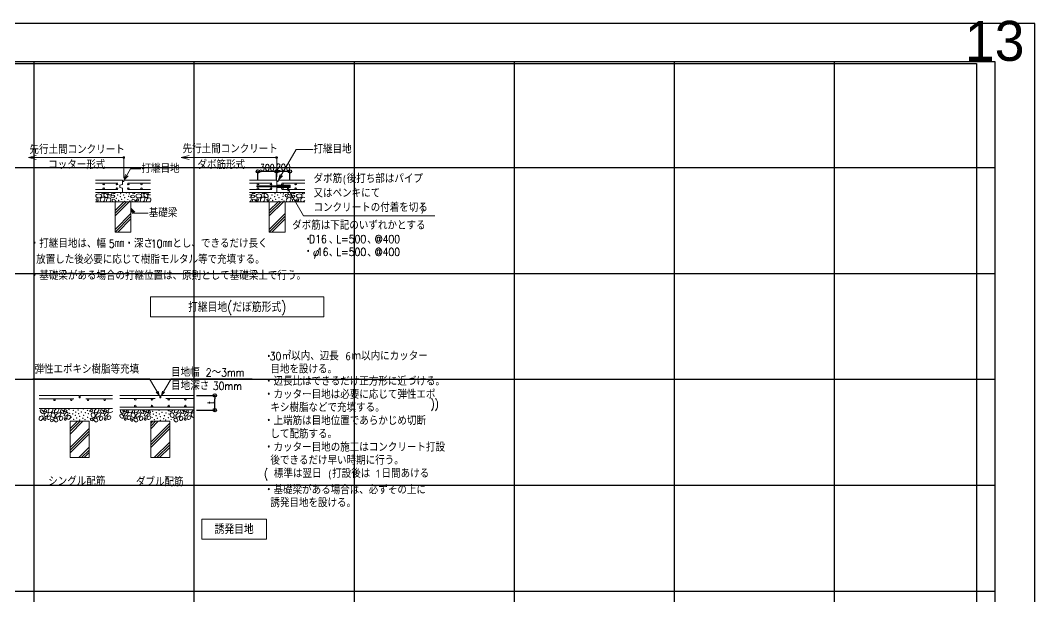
# Model space of a CAD drawing. Extents: x -180000 to 810000, y -1678500 to 210463.
# Drawn here: x 383259 to 510000, y -411684 to -339605 of the extents above; entities that cross this region are included whole.
import ezdxf

# ---------------------------------------------------------------- set-up
doc = ezdxf.new("R2010")
doc.units = 0
doc.header["$MEASUREMENT"] = 0
doc.layers.get('0').update_dxf_attribs({"color": 3, "linetype": 'CONTINUOUS'})
doc.layers.get('Defpoints').update_dxf_attribs({"color": 251, "linetype": 'CONTINUOUS'})
for name, color, linetype, lineweight in [('1Dot 黒 実線', 7, 'CONTINUOUS', 5), ('文字注記', 7, 'CONTINUOUS', 5), ('線分', 3, 'CONTINUOUS', 5), ('詳細項目', 7, 'CONTINUOUS', 5)]:
    doc.layers.add(name, color=color, linetype=linetype, lineweight=lineweight)
doc.layers.add('99_レイアウト枠', color=251, linetype='CONTINUOUS', plot=False)
doc.styles.add('DRACAD', font='txt', dxfattribs={"width": 0.85, "bigfont": 'extfont2'})
doc.styles.get("Standard").update_dxf_attribs({"font": 'Osaka.ttc'})
doc.dimstyles.new('ISO-25', dxfattribs={"dimtxt": 2.5, "dimasz": 2.5, "dimexe": 1.25, "dimexo": 0.625, "dimtad": 1, "dimdec": 4, "dimdsep": 46, "dimtxsty": 'Standard', "dimcen": 2.5, "dimadec": 0, "dimazin": 0, "dimtfac": 1, "dimtdec": 4, "dimtmove": 0, "dimatfit": 3, "dimfxl": 1, "dimtolj": 1, "dimtzin": 0, "dimarcsym": 0})

# ---------------------------------------------------------------- blocks, each defined once
blk = doc.blocks.new('_ORIGIN')
at = {"color": 0, "linetype": 'ByBlock', "lineweight": -2}
blk.add_line((0, 0), (-1, 0), dxfattribs=at)
blk.add_circle((0, 0), 0.5, dxfattribs=at)
blk = doc.blocks.new('*D8015')
at = {"color": 0, "lineweight": -2}
for p, q in [((324397, -345290), (324397, -345160)), ((324627, -345161), (324447, -345161)), ((324677, -345290), (324677, -345160))]:
    blk.add_line(p, q, dxfattribs=at)
at = {"layer": 'Defpoints', "color": 0}
for p in [(324397, -345161), (324397, -345291), (324677, -345291)]:
    blk.add_point(p, dxfattribs=at)
at = {"color": 0, "linetype": 'ByBlock', "lineweight": -2, "xscale": 50, "yscale": 50, "zscale": 50, "rotation": 180}
blk.add_blockref('_ORIGIN', (324397, -345161), dxfattribs=at)
at = {"color": 0, "linetype": 'ByBlock', "lineweight": -2, "xscale": 50, "yscale": 50, "zscale": 50}
blk.add_blockref('_ORIGIN', (324677, -345161), dxfattribs=at)
at = {"color": 0, "insert": (324537, -345101), "char_height": 100, "attachment_point": 5, "style": 'DRACAD'}
blk.add_mtext('\\A1;300', dxfattribs=at)
blk = doc.blocks.new('*D8016')
at = {"color": 0, "lineweight": -2}
for p, q in [((324677, -345290), (324677, -345160)), ((324827, -345161), (324727, -345161)), ((324877, -345290), (324877, -345160))]:
    blk.add_line(p, q, dxfattribs=at)
at = {"layer": 'Defpoints', "color": 0}
for p in [(324677, -345161), (324677, -345291), (324877, -345291)]:
    blk.add_point(p, dxfattribs=at)
at = {"color": 0, "linetype": 'ByBlock', "lineweight": -2, "xscale": 50, "yscale": 50, "zscale": 50, "rotation": 180}
blk.add_blockref('_ORIGIN', (324677, -345161), dxfattribs=at)
at = {"color": 0, "linetype": 'ByBlock', "lineweight": -2, "xscale": 50, "yscale": 50, "zscale": 50}
blk.add_blockref('_ORIGIN', (324877, -345161), dxfattribs=at)
at = {"color": 0, "insert": (324777, -345095), "char_height": 100, "attachment_point": 5, "style": 'DRACAD'}
blk.add_mtext('\\A1;200', dxfattribs=at)
blk = doc.blocks.new('*D8017')
at = {"color": 0, "lineweight": -2}
for p, q in [((323476, -348521), (323750, -348521)), ((323749, -348690), (323749, -348571)), ((323476, -348740), (323750, -348740))]:
    blk.add_line(p, q, dxfattribs=at)
at = {"layer": 'Defpoints', "color": 0}
for p in [(323426, -348521), (323749, -348521), (323426, -348740)]:
    blk.add_point(p, dxfattribs=at)
at = {"color": 0, "linetype": 'ByBlock', "lineweight": -2, "xscale": 50, "yscale": 50, "zscale": 50}
for p, rotation in [((323749, -348521), 90), ((323749, -348740), 270)]:
    blk.add_blockref('_ORIGIN', p, dxfattribs=dict(at, rotation=rotation))
at = {"color": 0, "insert": (323689, -348630), "char_height": 100, "attachment_point": 5, "rotation": 90, "style": 'DRACAD'}
blk.add_mtext('\\A1;t', dxfattribs=at)
blk = doc.blocks.new('土間スラブ仕様')
at = {"layer": '詳細項目'}
for points in [[(322385.30235, -344971.98221), (322390.47873, -344971.30072), (322395.30235, -344969.30272), (322399.44449, -344966.12434), (322402.62286, -344961.98221), (322404.62087, -344957.15859), (322405.30235, -344951.98221), (322404.62087, -344946.80583), (322402.62286, -344941.98221), (322399.44449, -344937.84007), (322395.30235, -344934.6617), (322390.47873, -344932.66369), (322385.30235, -344931.98221), (322380.12597, -344932.66369), (322375.30235, -344934.6617), (322371.16021, -344937.84007), (322367.98184, -344941.98221), (322365.98383, -344946.80583), (322365.30235, -344951.98221), (322365.98383, -344957.15859), (322367.98184, -344961.98221), (322371.16021, -344966.12434), (322375.30235, -344969.30272), (322380.12597, -344971.30072)], [(324676.35442, -344972.04398), (324681.5308, -344971.3625), (324686.35442, -344969.36449), (324690.49656, -344966.18612), (324693.67493, -344962.04398), (324695.67294, -344957.22036), (324696.35442, -344952.04398), (324695.67294, -344946.8676), (324693.67493, -344942.04398), (324690.49656, -344937.90185), (324686.35442, -344934.72347), (324681.5308, -344932.72546), (324676.35442, -344932.04398), (324671.17804, -344932.72546), (324666.35442, -344934.72347), (324662.21229, -344937.90185), (324659.03392, -344942.04398), (324657.03591, -344946.8676), (324656.35442, -344952.04398), (324657.03591, -344957.22036), (324659.03392, -344962.04398), (324662.21229, -344966.18612), (324666.35442, -344969.36449), (324671.17804, -344971.3625)]]:
    blk.add_hatch(color=256, dxfattribs=at).paths.add_polyline_path(points, flags=0)
at = {"layer": '1Dot 黒 実線'}
for p, q in [((320954.86674, -344952.02845), (321070.77784, -344920.97016)), ((323247.74829, -344952.02845), (323363.65939, -344920.97016)), ((322385.60753, -344952.02845), (320954.86674, -344952.02845)), ((320954.86674, -344952.02845), (321070.77784, -344983.08673)), ((322385.60753, -345262.02845), (322385.60753, -344952.02845)), ((324677.48908, -344952.02845), (323247.74829, -344952.02845)), ((323247.74829, -344952.02845), (323363.65939, -344983.08673)), ((324677.48908, -345239.22845), (324677.48908, -344952.02845)), ((321960.30354, -345476.90869), (322785.56752, -345476.90869)), ((324271.98509, -345476.90869), (325097.24907, -345476.90869)), ((324875.38309, -345441.69084), (324833.38095, -345399.68869)), ((324833.38095, -345399.68869), (325080.988, -345828.55668)), ((324848.7548, -345457.06469), (324833.38095, -345399.68869)), ((322785.56752, -345615.50869), (321960.30354, -345615.50869)), ((322386.28956, -345615.50869), (322254.13553, -345747.66272)), ((322426.51254, -345615.50869), (322254.13553, -345787.8857)), ((322466.73552, -345615.50869), (322254.13553, -345828.10868)), ((325097.24907, -345615.50869), (324271.98509, -345615.50869)), ((324698.8191, -345614.66071), (324565.81708, -345747.66272)), ((324738.61809, -345615.0847), (324565.81708, -345787.8857)), ((324778.41708, -345615.50869), (324565.81708, -345828.10868)), ((322491.73552, -345793.42523), (322254.13553, -346031.02522)), ((322491.73552, -345833.02321), (322254.13553, -346070.6232)), ((324803.41708, -345793.42523), (324565.81708, -346031.02522)), ((324803.41708, -345833.02321), (324565.81708, -346070.6232)), ((325080.988, -345828.55668), (327047.54037, -345828.55668)), ((322491.73552, -345872.62119), (322293.44804, -346070.90868)), ((324803.41708, -345872.62119), (324605.12959, -346070.90868)), ((322772.1164, -348270.5153), (321022.1164, -348270.5153)), ((322913.60095, -348515.57373), (322772.1164, -348270.5153)), ((322951.78859, -348515.57373), (323093.27314, -348270.5153)), ((323093.27314, -348270.5153), (324308.27314, -348270.5153)), ((322871.59881, -348473.57158), (322913.60095, -348515.57373)), ((322898.2271, -348458.19773), (322913.60095, -348515.57373)), ((322967.16245, -348458.19773), (322951.78859, -348515.57373)), ((322993.79074, -348473.57158), (322951.78859, -348515.57373)), ((322215.79058, -348719.57929), (321116.58465, -348719.57929)), ((322326.50883, -348739.59889), (323425.71476, -348739.59889)), ((321691.13342, -348908.55889), (321579.99663, -349019.69568)), ((321731.3564, -348908.55889), (321579.99663, -349059.91866)), ((321771.57938, -348908.55889), (321579.99663, -349100.14164)), ((321579.99663, -348908.55889), (321865.11663, -348908.55889)), ((321865.11663, -349017.31319), (321579.99663, -349302.43318)), ((322822.31234, -348908.55889), (322789.92081, -348940.95042)), ((322862.53532, -348908.55889), (322789.92081, -348981.1734)), ((322902.7583, -348908.55889), (322789.92081, -349021.39638)), ((322789.92081, -348908.55889), (323075.0408, -348908.55889)), ((323075.0408, -348939.19293), (322789.92081, -349224.31292)), ((323075.0408, -348979.41591), (322789.92081, -349264.5359)), ((323075.0408, -349019.63889), (322789.92081, -349304.75888)), ((321865.11663, -349057.53617), (321579.99663, -349342.65616)), ((321865.11663, -349097.75915), (321579.99663, -349382.87914)), ((321865.11663, -349300.05069), (321710.12844, -349455.03888)), ((321865.11663, -349340.27367), (321750.35142, -349455.03888)), ((323075.0408, -349221.93043), (322841.93236, -349455.03888)), ((323075.0408, -349262.15341), (322882.44081, -349454.7534)), ((323075.0408, -349301.75139), (322921.75331, -349455.03888)), ((321865.11663, -349379.87165), (321789.9494, -349455.03888))]:
    blk.add_line(p, q, dxfattribs=at)
for centre in [(322293.73553, -345514.03549), (322334.34714, -345537.65806), (322339.05092, -345492.90457), (322382.39233, -345513.54473), (322423.8442, -345485.58508), (322459.29326, -345535.59572), (322467.50751, -345496.47157), (324605.41708, -345514.03549), (324646.02869, -345537.65806), (324650.73247, -345492.90457), (324694.07388, -345513.54473), (324735.52576, -345485.58508), (324770.97481, -345535.59572), (324779.18906, -345496.47157), (322274.96668, -345564.09594), (322306.78649, -345595.91575), (322351.66929, -345578.68685), (322398.8135, -345552.01394), (322398.8135, -345607.01394), (322445.45614, -345581.1595), (322476.22779, -345603.51642), (324586.64823, -345564.09594), (324618.46804, -345595.91575), (324663.35085, -345578.68685), (324710.49505, -345552.01394), (324710.49505, -345607.01394), (324757.13769, -345581.1595), (324787.90935, -345603.51642), (321561.85288, -348732.37282), (321701.26753, -348740.29237), (321780.00766, -348725.35904), (321572.3529, -348790.32202), (321600.82779, -348847.14614), (321619.59663, -348797.08569), (321628.36347, -348745.18562), (321632.64759, -348878.96595), (321660.20824, -348820.70826), (321664.91202, -348772.20478), (321677.5304, -348861.73705), (321708.25343, -348796.59493), (321724.6746, -348835.06415), (321724.6746, -348890.06415), (321749.70531, -348768.63529), (321771.31724, -348864.20971), (321785.15436, -348818.64592), (321802.0889, -348886.56662), (321808.36862, -348779.52177), (321841.18224, -348745.1783), (321843.59792, -348850.48337), (321853.27834, -348793.69309), (322779.77707, -348806.57202), (322810.75196, -348852.14614), (322816.71676, -348759.29137), (322829.52081, -348802.08569), (322842.57177, -348883.96595), (322870.13242, -348825.70826), (322874.8362, -348780.95478), (322887.45457, -348866.73705), (322911.1917, -348745.29237), (322918.17761, -348801.59493), (322934.59878, -348840.06415), (322934.59878, -348895.06415), (322959.62948, -348773.63529), (322981.24142, -348869.20971), (322995.07854, -348823.64592), (323012.01307, -348891.56662), (323018.29279, -348784.52177), (323051.10642, -348750.1783), (323053.5221, -348855.48337), (323063.20251, -348798.69309), (323095.45563, -348882.71533)]:
    blk.add_circle(centre, 3, dxfattribs=at)
for centre, major_axis, ratio in [((322009.96327, -345527.43457), (45, 0), 0.6666666667), ((322117.70373, -345523.59136), (-24.74874, 24.74874), 0.7142857143), ((322219.31758, -345534.70537), (30, 0), 0.6666666667), ((322518.14032, -345538.10089), (30, 0), 0.6666666667), ((322609.96327, -345527.43457), (45, 0), 0.6666666667), ((322717.70373, -345523.59136), (-24.74874, 24.74874), 0.7142857143), ((324319.31758, -345534.70537), (30, 0), 0.6666666667), ((324409.96327, -345527.43457), (45, 0), 0.6666666667), ((324517.70373, -345523.59136), (-24.74874, 24.74874), 0.7142857143), ((324826.03844, -345523.89611), (-17.67767, 17.67767), 0.6), ((324919.50004, -345534.70537), (30, 0), 0.6666666667), ((325014.96327, -345527.43457), (45, 0), 0.6666666667), ((321986.97334, -345588.1528), (-14.69671, 10.29074), 0.836056822), ((322588.84834, -345587.5278), (-14.69671, 10.29074), 0.836056822), ((324386.97334, -345588.1528), (-14.69671, 10.29074), 0.836056822), ((324548.24608, -345588.1528), (14.69671, 10.29074), 0.836056822), ((324991.97334, -345588.1528), (-14.69671, 10.29074), 0.836056822), ((321159.39553, -348764.12999), (-24.74874, 24.74874), 0.5714285714), ((321210.66978, -348749.94309), (-16.38304, 11.47153), 0.75), ((321460.02898, -348764.90208), (-21.2132, 21.2132), 0.6666666667), ((321510.42173, -348748.67976), (-21.65064, 12.5), 0.6), ((321897.20998, -348751.66201), (21.65064, 12.5), 0.6), ((322060.02898, -348764.90208), (-21.2132, 21.2132), 0.6666666667), ((322110.42173, -348748.67976), (-21.65064, 12.5), 0.6), ((322358.77898, -348764.90208), (-21.2132, 21.2132), 0.6666666667), ((322660.02898, -348764.90208), (-21.2132, 21.2132), 0.6666666667), ((323260.02898, -348764.90208), (-21.2132, 21.2132), 0.6666666667), ((321145.407, -348862.99904), (20.73722, 31.93252), 0.6965099179), ((321201.25359, -348875.91386), (-9.48671, 20.34433), 0.668226457), ((321221.70073, -348806.12975), (24.74874, 24.74874), 0.7142857143), ((321262.41668, -348854.88592), (21.2132, 21.2132), 0.8333333333), ((321306.25146, -348900.44649), (-14.14214, 14.14214), 0.8908262179), ((321325.90618, -348816.23695), (-16.47736, 33.78359), 0.7981335813), ((321366.83393, -348889.67655), (-23.68127, 23.68127), 0.7464831389), ((321401.9143, -348814.81541), (34.472, 28.92544), 0.5555555556), ((321445.18105, -348865.52926), (12.15142, 30.07582), 0.7707054259), ((321504.89394, -348875.4835), (-11.01882, 19.08515), 0.5790438966), ((321521.10126, -348804.65153), (24.74874, 24.74874), 0.5714285714), ((321559.81873, -348851.7728), (23.11043, 23.11043), 0.7649217367), ((321904.94744, -348882.11633), (-21.65064, 12.5), 0.6), ((321925.90618, -348816.23695), (-16.47736, 33.78359), 0.7981335813), ((321966.83393, -348889.67655), (-23.68127, 23.68127), 0.7464831389), ((322001.9143, -348814.81541), (34.472, 28.92544), 0.5555555556), ((322045.18105, -348865.52926), (12.15142, 30.07582), 0.7707054259), ((322104.89394, -348875.4835), (-11.01882, 19.08515), 0.5790438966), ((322121.10126, -348804.65153), (24.74874, 24.74874), 0.5714285714), ((322162.41668, -348854.88592), (21.2132, 21.2132), 0.8333333333), ((322353.95267, -348833.0005), (-23.68127, 23.68127), 0.7464831389), ((322419.85126, -348804.65153), (24.74874, 24.74874), 0.5714285714), ((322406.14394, -348875.4835), (-11.01882, 19.08515), 0.5790438966), ((322461.16668, -348853.63592), (21.2132, 21.2132), 0.8333333333), ((322503.8898, -348889.41674), (-11.01882, 19.08515), 0.5790438966), ((322525.90618, -348816.23695), (-16.47736, 33.78359), 0.7981335813), ((322566.83393, -348889.67655), (-23.68127, 23.68127), 0.7464831389), ((322601.9143, -348814.81541), (34.472, 28.92544), 0.5555555556), ((322645.18105, -348865.52926), (12.15142, 30.07582), 0.7707054259), ((322704.89394, -348875.4835), (-11.01882, 19.08515), 0.5790438966), ((322721.10126, -348804.65153), (24.74874, 24.74874), 0.5714285714), ((322762.41668, -348854.88592), (21.2132, 21.2132), 0.8333333333), ((322768.80052, -348767.31156), (-11.01882, 19.08515), 0.5790438966), ((323110.77429, -348816.19442), (-16.47736, 33.78359), 0.7981335813), ((323166.83393, -348889.67655), (-23.68127, 23.68127), 0.7464831389), ((323201.9143, -348814.81541), (34.472, 28.92544), 0.5555555556), ((323245.18105, -348865.52926), (12.15142, 30.07582), 0.7707054259), ((323304.89394, -348875.4835), (-11.01882, 19.08515), 0.5790438966), ((323321.10126, -348804.65153), (24.74874, 24.74874), 0.5714285714), ((323362.41668, -348854.88592), (21.2132, 21.2132), 0.8333333333)]:
    blk.add_ellipse(centre, major_axis=major_axis, ratio=ratio, dxfattribs=at)
for centre, major_axis, ratio, start_param, end_param in [((322066.8968, -345580.74915), (25.17282, 31.08584), 0.75, 3.9860800468, 9.6718858551), ((322084.70425, -345471.9253), (26.11549, 20.40365), 0.5, 2.3472875166, 5.0744827649), ((322177.55502, -345491.03382), (30, 0), 0.6666666667, 2.3573966698, 7.067381291), ((322244.0442, -345474.9305), (17.77472, 20.44748), 0.4935242631, 2.0650881404, 5.0286285759), ((322542.2191, -345474.9305), (17.77472, 20.44748), 0.4935242631, 2.0650881404, 5.0286285759), ((322666.8968, -345580.74915), (25.17282, 31.08584), 0.75, 3.9860800468, 9.6718858551), ((322679.70425, -345471.9253), (26.11549, 20.40365), 0.5, 2.3472875166, 5.0744827649), ((322775.05502, -345491.03382), (30, 0), 0.6666666667, 2.3573966698, 5.0704049994), ((324282.55502, -345491.03382), (30, 0), 0.6666666667, 4.352328422, 7.067381291), ((324344.0442, -345474.9305), (17.77472, 20.44748), 0.4935242631, 2.0650881404, 5.0286285759), ((324466.8968, -345580.74915), (25.17282, 31.08584), 0.75, 3.9860800468, 9.6718858551), ((324484.70425, -345471.9253), (26.11549, 20.40365), 0.5, 2.3472875166, 5.0744827649), ((324876.30502, -345491.03382), (30, 0), 0.6666666667, 2.3573966698, 7.067381291), ((324944.22666, -345474.9305), (17.77472, 20.44748), 0.4935242631, 2.0650881404, 5.0286285759), ((325071.8968, -345580.74915), (25.17282, 31.08584), 0.75, 6.2754558363, 9.6718858551), ((325089.70425, -345471.9253), (26.11549, 20.40365), 0.5, 2.3472875166, 4.6124319411), ((322159.04357, -345589.89608), (24.24046, 28.88865), 0.7955142616, 4.4717591771, 9.271791801), ((322240.55917, -345606.90516), (-24.77386, 28.49907), 0.5296381162, 4.0031356595, 7.7002850943), ((322535.55917, -345606.90516), (-24.77386, 28.49907), 0.5296381162, 4.0031356595, 7.7002850943), ((322759.04357, -345589.89608), (24.24046, 28.88865), 0.7955142616, 4.4717591771, 9.271791801), ((324264.04357, -345583.64608), (24.24046, 28.88865), 0.7955142616, 4.1396161639, 6.8551916706), ((324340.55917, -345606.90516), (-24.77386, 28.49907), 0.5296381162, 4.0031356595, 7.7002850943), ((324857.24423, -345586.08168), (27.47894, 32.74813), 0.7017601496, 4.3589351438, 9.271791801), ((324940.74162, -345606.90516), (-24.77386, 28.49907), 0.5296381162, 4.0031356595, 7.7002850943), ((325071.8968, -345580.74915), (25.17282, 31.08584), 0.75, 3.9860800468, 4.7967377552), ((321285.60609, -348746.13545), (28.28427, 28.28427), 0.75, 1.3645378079, 6.2056497168), ((321377.78017, -348748.45943), (28.88014, 28.88014), 0.6121046848, 1.0985449873, 6.2831853072), ((321977.78017, -348748.45943), (28.88014, 28.88014), 0.6121046848, 1.0985449873, 6.2831853072), ((322185.60609, -348746.13545), (28.28427, 28.28427), 0.75, 1.3645378079, 5.0920264192), ((322409.17173, -348748.67976), (-21.65064, 12.5), 0.6, 0.2382675987, 4.4356503543), ((322488.76978, -348739.59889), (28.12262, 35.99531), 0.7662212888, 2.1102135189, 5.2518061725), ((322577.78017, -348748.45943), (28.88014, 28.88014), 0.6121046848, 1.8553123267, 5.5264179678), ((322710.42173, -348748.67976), (-21.65064, 12.5), 0.6, 0.2382675987, 4.4356503543), ((323102.35826, -348733.57762), (24.74874, 24.74874), 0.5714285714, 2.3027860255, 5.0186915102), ((323177.78017, -348748.45943), (28.88014, 28.88014), 0.6121046848, 1.8553123267, 5.5264179678), ((323310.42173, -348748.67976), (-21.65064, 12.5), 0.6, 0.2382675987, 4.4356503543), ((323385.60609, -348746.13545), (28.28427, 28.28427), 0.75, 2.0283459145, 5.5418416103), ((323425.90618, -348816.23695), (-16.47736, 33.78359), 0.7981335813, 5.7407079857, 8.8701851422)]:
    blk.add_ellipse(centre, major_axis=major_axis, ratio=ratio, start_param=start_param, end_param=end_param, dxfattribs=at)
at = {"layer": 'Defpoints'}
blk.add_lwpolyline([(311666.66623, -343539.13828), (335169.6968, -343539.13828), (335169.6968, -359661.26015), (311666.66623, -359661.26015)], close=True, dxfattribs=at)
at = {"layer": '文字注記'}
for p, q in [((324707.03823, -345284.88806), (324970.39253, -344828.74503)), ((324970.39253, -344828.74503), (325222.04949, -344828.74503)), ((322390.61401, -345284.94354), (322485.56308, -345120.48692)), ((322390.61401, -345284.94354), (322412.04995, -345204.94354)), ((322390.61401, -345284.94354), (322449.17808, -345226.37947)), ((322485.56308, -345120.48692), (322642.89792, -345120.48692)), ((324707.03823, -345284.88806), (324728.47416, -345204.88806)), ((324707.03823, -345284.88806), (324765.60229, -345226.32399)), ((322492.92561, -345710.56806), (322551.48968, -345769.13213)), ((322492.92561, -345710.56806), (322514.36155, -345790.56806)), ((322492.92561, -345710.56806), (322536.26071, -345785.62666)), ((322536.26071, -345785.62666), (322751.65539, -345785.62666))]:
    blk.add_line(p, q, dxfattribs=at)
at = {"layer": '線分', "color": 7}
for p, q in [((322365.80753, -345290.7887), (321960.30354, -345290.7887)), ((321960.30354, -345334.34869), (322293.73553, -345334.34869)), ((322326.20753, -345364.04869), (322365.80753, -345354.14869)), ((322326.20753, -345403.64869), (322326.20753, -345364.04869)), ((322365.80753, -345310.5887), (322365.80753, -345290.7887)), ((322365.80753, -345354.14869), (322365.80753, -345310.5887)), ((322365.80753, -345310.5887), (322385.60753, -345310.5887)), ((322385.60753, -345310.5887), (322385.60753, -345290.7887)), ((322385.60753, -345290.7887), (322785.56752, -345290.7887)), ((322445.00753, -345334.34869), (322785.56752, -345334.34869)), ((324677.48908, -345290.7887), (324271.98509, -345290.7887)), ((324271.98509, -345334.34869), (324605.41708, -345334.34869)), ((324872.67987, -345373.94869), (324377.48908, -345373.94869)), ((324377.48908, -345373.94869), (324377.48908, -345393.74869)), ((324377.48908, -345393.74869), (324872.67987, -345393.74869)), ((324677.48908, -345310.5887), (324677.48908, -345290.7887)), ((324697.28908, -345310.5887), (324677.48908, -345310.5887)), ((324677.48908, -345310.5887), (324677.48908, -345373.94869)), ((324677.48908, -345368.00869), (324877.48908, -345368.00869)), ((324677.48908, -345476.90869), (324677.48908, -345393.74869)), ((325097.24907, -345290.7887), (324697.28908, -345290.7887)), ((324697.28908, -345290.7887), (324697.28908, -345310.5887)), ((324756.68908, -345334.34869), (325097.24907, -345334.34869)), ((324872.67987, -345393.74869), (324872.67987, -345373.94869)), ((324877.48908, -345368.00869), (324877.48908, -345399.68869)), ((321960.30354, -345433.34869), (322293.73553, -345433.34869)), ((322365.80753, -345413.54869), (322326.20753, -345403.64869)), ((322365.80753, -345476.90869), (322365.80753, -345413.54869)), ((322445.00753, -345433.34869), (322785.56752, -345433.34869)), ((324271.98509, -345433.34869), (324605.41708, -345433.34869)), ((324877.48908, -345399.68869), (324677.48908, -345399.68869)), ((324756.68908, -345433.34869), (325097.24907, -345433.34869)), ((322254.13553, -345615.50869), (322254.13553, -346070.90868)), ((322491.73552, -346070.90868), (322491.73552, -345615.50869)), ((324565.81708, -345615.50869), (324565.81708, -346070.90868)), ((324803.41708, -346070.90868), (324803.41708, -345615.50869)), ((322254.13553, -346070.90868), (322491.73552, -346070.90868)), ((324565.81708, -346070.90868), (324803.41708, -346070.90868)), ((321716.8306, -348521.57929), (321116.58465, -348521.57929)), ((321116.58465, -348574.60559), (321635.01425, -348574.60559)), ((321716.8306, -348559.23817), (321716.8306, -348521.57929)), ((321728.71059, -348559.23817), (321716.8306, -348559.23817)), ((322215.79058, -348521.57929), (321728.71059, -348521.57929)), ((321728.71059, -348521.57929), (321728.71059, -348559.23817)), ((321813.88069, -348574.60559), (322215.79058, -348574.60559)), ((322926.75477, -348521.57929), (322326.50883, -348521.57929)), ((322326.50883, -348565.13929), (322853.23174, -348565.13929)), ((322926.75477, -348559.23817), (322926.75477, -348521.57929)), ((322938.63477, -348559.23817), (322926.75477, -348559.23817)), ((323425.71476, -348521.37929), (322938.63477, -348521.37929)), ((322938.63477, -348521.37929), (322938.63477, -348559.23817)), ((323425.71476, -348565.13929), (323015.34577, -348565.13929)), ((322326.50883, -348695.81929), (323425.71476, -348695.81929)), ((321579.99663, -348908.55889), (321579.99663, -349455.03888)), ((321865.11663, -349455.03888), (321865.11663, -348908.55889)), ((322789.92081, -348908.55889), (322789.92081, -349455.03888)), ((323075.0408, -349455.03888), (323075.0408, -348908.55889)), ((321579.99663, -349455.03888), (321865.11663, -349455.03888)), ((322789.92081, -349455.03888), (323075.0408, -349455.03888))]:
    blk.add_line(p, q, dxfattribs=at)
for centre in [(322083.85553, -345349.39669), (322281.85553, -345349.39669), (322452.13553, -345349.39669), (322650.13552, -345349.39669), (324395.53709, -345349.39669), (324593.53708, -345349.39669), (324763.81708, -345349.39669), (324961.81707, -345349.39669), (322083.85553, -345418.30069), (322281.85553, -345418.30069), (322452.13553, -345418.30069), (322650.13552, -345418.30069), (324395.53709, -345418.30069), (324593.53708, -345418.30069), (324763.81708, -345418.30069), (324961.81707, -345418.30069), (321346.57059, -348587.27759), (321597.37059, -348587.27759), (321848.17059, -348587.27759), (322098.97059, -348587.27759), (322556.49477, -348580.18729), (322807.29477, -348580.18729), (323058.09477, -348580.18729), (323308.89477, -348580.18729), (322556.49477, -348680.77129), (322807.29477, -348680.77129), (323058.09477, -348680.77129), (323308.89477, -348680.77129)]:
    blk.add_circle(centre, 11.88, dxfattribs=at)
at = {"layer": '文字注記', "char_height": 120, "attachment_point": 1, "style": 'DRACAD'}
for s, insert, width in [('先行土間コンクリート', (320971.41025, -344775.30546), 1686.7505), ('先行土間コンクリート', (323266.55993, -344765.30546), 1686.7505), ('打継目地', (325230.04949, -344768.74503), 820.928), ('コッター形式', (321251.6332, -345003.74484), 974.852), ('打継目地', (322650.89792, -345060.48692), 820.928), ('ダボ筋形式', (323489.72713, -345003.74484), 949.198), ('ダボ筋', (325230.04949, -345212.86311), 538.734), ('\\fYu Gothic UI|b0|i0|c128|p50|;(', (325674.54949, -345212.86311), 64.135), ('後打ち部はパイプ', (325727.46615, -345212.86311), 1410.97), ('又はペンキにて', (325230.04949, -345429.58982), 1167.257), ('コンクリートの付着を切る', (325230.04949, -345645.62442), 1956.1175), ('\\fYu Gothic UI|b0|i0|c128|p50|;)', (326844.00782, -345645.62442), 64.135), ('基礎梁', (322759.65539, -345725.62666), 615.696), ('ダボ筋は下記のいずれかとする', (324910.06706, -345912.74055), 2437.13), ('D16', (325162.43366, -346115.64666), 359.156), ('L=500', (325569.89199, -346115.64666), 564.388), ('@400', (326146.68366, -346115.64666), 525.907), ('・打継目地は、幅', (320975.84756, -346184.74918), 1436.624), ('5', (322161.18089, -346184.74918), 109.0295), ('㎜・深さ', (322251.13922, -346184.74918), 654.177), ('10', (322790.88922, -346184.74918), 218.059), ('㎜とし、できるだけ長く', (322970.80589, -346184.74918), 1750.8855), ('\\fYu Gothic UI|b0|i0|c128|p50|;・', (325077.76699, -346115.64666), 102.616), ('\\fYu Gothic UI|b0|i0|c128|p50|;、', (325458.76699, -346115.64666), 134.6835), ('\\fYu Gothic UI|b0|i0|c128|p50|;、', (326035.55866, -346115.64666), 134.6835), ('放置した後必要に応じて樹脂モルタル等で充填する。', (321071.09756, -346424.74918), 4284.218), ('・φ', (325077.76699, -346308.74918), 243.713), ('16', (325278.85033, -346308.74918), 218.059), ('\\fYu Gothic UI|b0|i0|c128|p50|;、', (325458.76699, -346308.74918), 134.6835), ('L=500', (325569.89199, -346308.74918), 564.388), ('\\fYu Gothic UI|b0|i0|c128|p50|;、', (326035.55866, -346308.74918), 134.6835), ('@400', (326146.68366, -346308.74918), 525.907), ('・基礎梁がある場合の打継位置は、原則として基礎梁上で行う。', (320975.84756, -346666.57403), 5233.416), ('\\fYu Gothic UI|b0|i0|c128|p50|;・', (324487.83791, -347873.06121), 102.616), ('30', (324572.50458, -347873.06121), 218.059), ('㎡以内、辺長', (324752.42124, -347873.06121), 1160.8435), ('\\fYu Gothic UI|b0|i0|c128|p50|;6', (325710.21291, -347873.06121), 109.0295), ('ｍ以内にカッター', (325800.17124, -347873.06121), 1353.2485), ('弾性エポキシ樹脂等充填', (321044.92554, -348071.94561), 2084.3875), ('目地幅 2～3mm', (323095.14182, -348118.55519), 1064.639472), ('目地を設ける。', (324583.08791, -348071.00387), 1218.565), ('・辺長比はできるだけ正方形に近づける。', (324487.83791, -348252.65379), 3283.712), ('目地深さ', (323095.14182, -348319.3065), 756.793), ('30mm', (323719.55848, -348319.3065), 218.059), ('・カッター目地は必要に応じて弾性エポ', (324487.83791, -348450.88851), 3078.48), ('))', (326985.50458, -348590.71825), 128.27), ('キシ樹脂などで充填する。', (324583.08791, -348646.78044), 2084.3875), ('・上端筋は目地位置であらかじめ切断', (324487.83791, -348844.64661), 3084.8935), ('して配筋する。', (324583.08791, -349043.46943), 1160.8435), ('・カッター目地の施工はコンクリート打設', (324487.83791, -349242.30886), 3116.961), ('後できるだけ早い時期に行う。', (324583.08791, -349438.67206), 2417.8895), ('  (', (324487.83791, -349635.94816), 179.578), ('標準は翌日', (324636.00458, -349635.94816), 994.0925), ('\\fYu Gothic UI|b0|i0|c128|p50|;(', (325456.21291, -349635.94816), 64.135), ('打設後は', (325509.12958, -349635.94816), 788.8605), ('\\fYu Gothic UI|b0|i0|c128|p50|;1', (326160.00458, -349635.94816), 109.0295), ('日間あける', (326249.96291, -349635.94816), 891.4765), ('シングル配筋', (321251.59269, -349754.53759), 1058.2275), ('ダブル配筋', (322566.78723, -349762.9515), 891.4765), ('・基礎梁がある場合は、必ずその上に', (324487.83791, -349881.83914), 2988.691), ('誘発目地を設ける。', (324583.08791, -350076.92018), 1629.029)]:
    blk.add_mtext(s, dxfattribs=dict(at, insert=insert, width=width))
at = {"layer": '文字注記', "char_height": 150, "attachment_point": 5, "style": 'DRACAD', "bg_fill": 16, "box_fill_scale": 1.5, "bg_fill_color": 257, "bg_fill_transparency": 0}
for s, insert, width in [('打継目地(だぼ筋形式)', (324085.26238, -347219.21771), 2452.4010046), ('誘発目地', (324040.13499, -350527.85045), 820.928)]:
    blk.add_mtext(s, dxfattribs=dict(at, insert=insert, width=width))
for base, p1, p2, text, override, picture, middle in [((324397.48908, -345160.7887), (324677.48908, -345290.7887), (324397.48908, -345290.7887), '300', {"dimtxt": 100, "dimasz": 50, "dimgap": 10, "dimtxsty": 'DRACAD', "dimblk1": 'ORIGIN', "dimblk2": 'ORIGIN', "dimsah": 1, "dimtmove": 2}, '*D8015', (324537.48908, -345100.7887)), ((324677.48908, -345160.7887), (324877.48908, -345290.7887), (324677.48908, -345290.7887), '200', {"dimtxt": 100, "dimasz": 50, "dimgap": 10, "dimtxsty": 'DRACAD', "dimblk1": 'ORIGIN', "dimblk2": 'ORIGIN', "dimsah": 1, "dimtmove": 2, "dimtfill": 0, "dimtfillclr": 0}, '*D8016', (324777.48908, -345094.5387))]:
    dim = blk.add_linear_dim(base=base, p1=p1, p2=p2, text=text, dimstyle='ISO-25', override=override)
    dim.commit()
    dim.dimension.update_dxf_attribs({"geometry": picture, "text_midpoint": middle})
dim = blk.add_linear_dim(base=(323749.02699, -348521.37929), p1=(323425.71476, -348739.59889), p2=(323425.71476, -348521.37929), angle=270, text='t', dimstyle='ISO-25', override={"dimtxt": 100, "dimasz": 50, "dimexo": 50, "dimgap": 10, "dimtxsty": 'DRACAD', "dimblk1": 'ORIGIN', "dimblk2": 'ORIGIN', "dimsah": 1, "dimtmove": 2, "dimtfill": 0, "dimtfillclr": 0})
dim.commit()
dim.dimension.update_dxf_attribs({"geometry": '*D8017', "text_midpoint": (323689.02699, -348630.48909)})

msp = doc.modelspace()

# ---------------------------------------------------------------- linework, layer by layer
at = {"layer": '99_レイアウト枠'}
for p, q in [((385000, -477250), (385000, -344750)), ((405000, -477250), (405000, -344750)), ((425000, -477250), (425000, -344750)), ((445000, -477250), (445000, -344750)), ((465000, -477250), (465000, -344750)), ((485000, -477250), (485000, -344750)), ((305000, -358000), (505000, -358000)), ((305000, -371250), (505000, -371250)), ((305000, -384500), (505000, -384500)), ((305000, -397750), (505000, -397750)), ((305000, -411000), (505000, -411000))]:
    msp.add_line(p, q, dxfattribs=at)
for points in [[(300000, -488500), (510000, -488500), (510000, -340000), (300000, -340000)], [(305000, -344750), (505000, -344750), (505000, -477250), (305000, -477250)]]:
    msp.add_lwpolyline(points, close=True, dxfattribs=at)

# ---------------------------------------------------------------- block references
at = {"xscale": 8.33333333333333, "yscale": 8.33333333333333, "zscale": 8.33333333333333}
msp.add_blockref('土間スラブ仕様', (-2290352.8, 2517830), dxfattribs=at)

# ---------------------------------------------------------------- texts
at = {"layer": '99_レイアウト枠', "insert": (505000, -344750), "char_height": 5000, "attachment_point": 8}
msp.add_mtext('13', dxfattribs=at)

doc.saveas('drawing.dxf')
